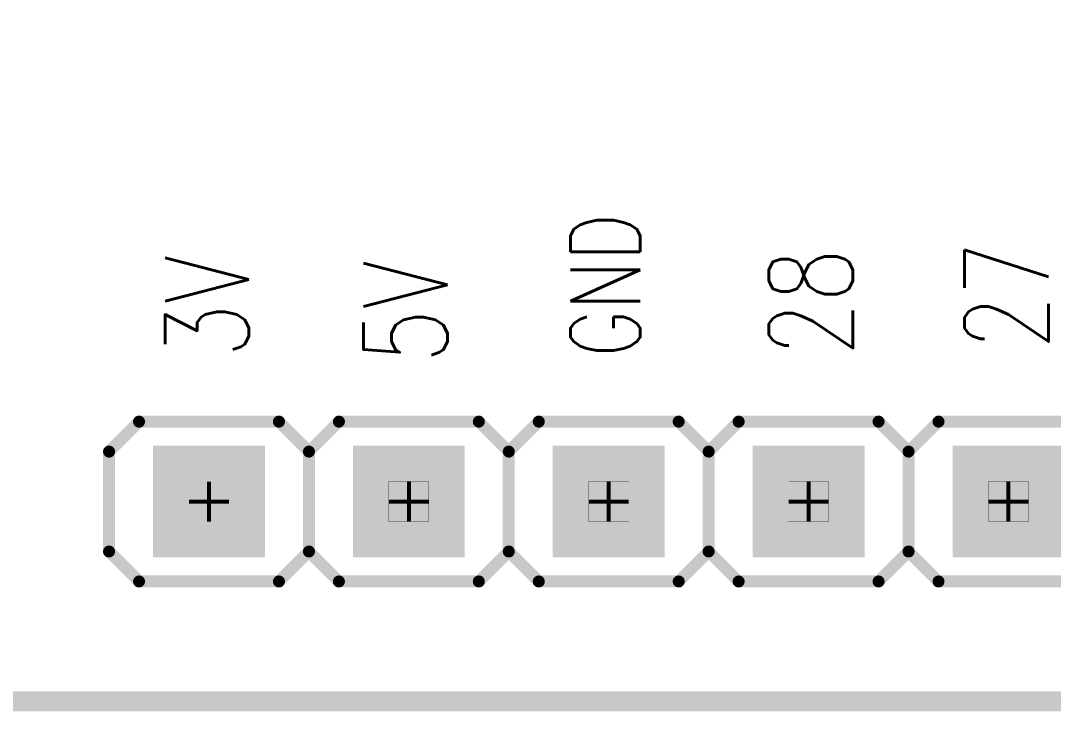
# Model space of a CAD drawing. Extents: x -3 to 111, y -1 to 54.
# Drawn here: x 68.22 to 81.34, y -0.13 to 8.65 of the extents above; entities that cross this region are included whole.
import ezdxf

# ---------------------------------------------------------------- set-up
doc = ezdxf.new("R2010")
doc.units = 0
for name, color, linetype in [('BOARD_OUTLINE_00', 254, 'CONTINUOUS'), ('DRIL_PLTE_THRU_01', 176, 'CONTINUOUS'), ('DRIL_PLTE_THRU_02', 23, 'CONTINUOUS'), ('DRIL_PLTE_THRU_03', 6, 'CONTINUOUS'), ('DRIL_PLTE_THRU_04', 176, 'CONTINUOUS'), ('DRIL_SYMBOL', 254, 'CONTINUOUS'), ('PADS_BOT', 254, 'CONTINUOUS'), ('PADS_INNER', 254, 'CONTINUOUS'), ('PADS_TOP', 254, 'CONTINUOUS'), ('PART_TOP_2DLINE_00', 254, 'CONTINUOUS'), ('PART_TOP_COPPER_126', 254, 'CONTINUOUS'), ('TEXT_126', 2, 'CONTINUOUS')]:
    doc.layers.add(name, color=color, linetype=linetype)
doc.styles.add('W0$1524', font='simplex', dxfattribs={"width": 0.75})

# ---------------------------------------------------------------- blocks, each defined once
blk = doc.blocks.new('BOARD_1')
at = {"layer": 'BOARD_OUTLINE_00', "const_width": 0.254}
blk.add_lwpolyline([(22.209, 77.724, 0.414214), (21.209, 76.724), (21.209, 25.384, 0.414214), (22.209, 24.384), (128.905, 24.384, 0.414214), (129.921, 25.384), (129.921, 76.724, 0.406566), (128.905, 77.724)], format="xyb", close=True, dxfattribs=at)
blk = doc.blocks.new('SMOOTH_0$1524')
at = {"const_width": 0.0762}
blk.add_lwpolyline([(-0.0381, 0, 1), (0.0381, 0, 1)], format="xyb", close=True, dxfattribs=at)
blk = doc.blocks.new('SMOOTH_0$00254')
at = {"const_width": 0.00127}
blk.add_lwpolyline([(-0.001, 0, 1), (0.001, 0, 1)], format="xyb", close=True, dxfattribs=at)
blk = doc.blocks.new('PART_BODY_TOP_212')
at = {"layer": 'PART_TOP_2DLINE_00', "const_width": 0.152}
for points in [[(3.81, -0.635), (3.429, -1.016), (1.651, -1.016), (1.27, -0.635), (1.27, 0.635), (0.889, 1.016), (-0.889, 1.016), (-1.27, 0.635), (-1.27, -0.635), (-1.651, -1.016), (-3.429, -1.016), (-3.81, -0.635)], [(1.27, 0.635), (1.651, 1.016), (3.429, 1.016), (3.81, 0.635)], [(6.35, 0.635), (5.969, 1.016), (4.191, 1.016), (3.81, 0.635), (3.81, -0.635), (4.191, -1.016), (5.969, -1.016), (6.35, -0.635)], [(1.27, -0.635), (0.889, -1.016), (-0.889, -1.016), (-1.27, -0.635)]]:
    blk.add_lwpolyline(points, dxfattribs=at)
for points in [[(6.35, 0.635), (6.35, -0.635), (6.731, -1.016), (8.509, -1.016), (8.89, -0.635), (8.89, 0.635), (8.509, 1.016), (6.731, 1.016)], [(8.89, 0.635), (8.89, -0.635), (9.271, -1.016), (11.049, -1.016), (11.43, -0.635), (11.43, 0.635), (11.049, 1.016), (9.271, 1.016)]]:
    blk.add_lwpolyline(points, close=True, dxfattribs=at)
at = {"layer": 'PART_TOP_COPPER_126', "const_width": 0.00254}
for points in [[(-0.254, -0.254), (0.254, -0.254), (0.254, 0.254), (-0.254, 0.254)], [(2.286, -0.254), (2.794, -0.254), (2.794, 0.254), (2.286, 0.254)], [(4.826, -0.254), (5.334, -0.254), (5.334, 0.254), (4.826, 0.254)], [(7.366, -0.254), (7.874, -0.254), (7.874, 0.254), (7.366, 0.254)]]:
    blk.add_lwpolyline(points, close=True, dxfattribs=at)
at = {"layer": 'PART_TOP_2DLINE_00'}
for p in [(0.889, 1.016), (1.651, 1.016), (3.429, 1.016), (4.191, 1.016), (5.969, 1.016), (6.731, 1.016), (8.509, 1.016), (9.271, 1.016), (11.049, 1.016), (1.27, 0.635), (1.27, 0.635), (3.81, 0.635), (3.81, 0.635), (6.35, 0.635), (6.35, 0.635), (8.89, 0.635), (8.89, 0.635), (11.43, 0.635), (1.27, -0.635), (1.27, -0.635), (3.81, -0.635), (3.81, -0.635), (6.35, -0.635), (6.35, -0.635), (8.89, -0.635), (8.89, -0.635), (11.43, -0.635), (0.889, -1.016), (1.651, -1.016), (3.429, -1.016), (4.191, -1.016), (5.969, -1.016), (6.731, -1.016), (8.509, -1.016), (9.271, -1.016), (11.049, -1.016)]:
    blk.add_blockref('SMOOTH_0$1524', p, dxfattribs=at)
at = {"layer": 'PART_TOP_COPPER_126'}
for p in [(-0.254, 0.254), (0.254, 0.254), (2.286, 0.254), (2.794, 0.254), (4.826, 0.254), (5.334, 0.254), (7.366, 0.254), (7.874, 0.254), (-0.254, -0.254), (0.254, -0.254), (2.286, -0.254), (2.794, -0.254), (4.826, -0.254), (5.334, -0.254), (7.366, -0.254), (7.874, -0.254)]:
    blk.add_blockref('SMOOTH_0$00254', p, dxfattribs=at)
blk = doc.blocks.new('DRIL_SYMBOL_0$8500006667')
at = {"layer": 'DRIL_SYMBOL', "const_width": 0.0508}
for points in [[(0, -0.254), (0, 0.254)], [(-0.254, 0), (0.254, 0)]]:
    blk.add_lwpolyline(points, dxfattribs=at)
blk = doc.blocks.new('DRIL_HOLE_0$8500006667')
at = {"const_width": 0.425}
blk.add_lwpolyline([(-0.2125, 0, 1), (0.2125, 0, 1)], format="xyb", close=True, dxfattribs=at)
blk.add_blockref('DRIL_SYMBOL_0$8500006667', (0, 0))
blk = doc.blocks.new('PAD_28')
at = {"const_width": 1.4224}
blk.add_lwpolyline([(-0.7112, 0), (0.7112, 0)], dxfattribs=at)
blk = doc.blocks.new('STK_TOP_29')
at = {"layer": 'DRIL_PLTE_THRU_01'}
blk.add_blockref('DRIL_HOLE_0$8500006667', (0, 0), dxfattribs=at)
at = {"layer": 'DRIL_PLTE_THRU_02'}
blk.add_blockref('DRIL_HOLE_0$8500006667', (0, 0), dxfattribs=at)
at = {"layer": 'DRIL_PLTE_THRU_03'}
blk.add_blockref('DRIL_HOLE_0$8500006667', (0, 0), dxfattribs=at)
at = {"layer": 'DRIL_PLTE_THRU_04'}
blk.add_blockref('DRIL_HOLE_0$8500006667', (0, 0), dxfattribs=at)
at = {"layer": 'PADS_BOT', "rotation": 90}
blk.add_blockref('PAD_28', (0, 0), dxfattribs=at)
at = {"layer": 'PADS_INNER', "rotation": 90}
blk.add_blockref('PAD_28', (0, 0), dxfattribs=at)
at = {"layer": 'PADS_TOP', "rotation": 90}
blk.add_blockref('PAD_28', (0, 0), dxfattribs=at)
blk = doc.blocks.new('SYM_TOP_67')
for name, p in [('STK_TOP_29', (0, 0)), ('STK_TOP_29', (2.54, 0)), ('STK_TOP_29', (5.08, 0)), ('STK_TOP_29', (7.62, 0)), ('STK_TOP_29', (10.16, 0)), ('PART_BODY_TOP_212', (0, 0))]:
    blk.add_blockref(name, p)
blk = doc.blocks.new('PART_TOP_335')
blk.add_blockref('SYM_TOP_67', (0, 0))

msp = doc.modelspace()

# ---------------------------------------------------------------- block references
msp.add_blockref('BOARD_1', (-21.209, -24.384))
at = {"rotation": 180}
msp.add_blockref('PART_TOP_335', (80.772, 2.54), dxfattribs=at)

# ---------------------------------------------------------------- texts
at = {"layer": 'TEXT_126', "style": 'W0$1524', "width": 0.75}
for s, height, p in [('GND', 0.889, (76.093, 4.373)), ('28', 1.0668, (78.795, 4.387)), ('27', 1.0668, (81.28, 4.47)), ('3V', 1.0668, (71.12, 4.369)), ('5V', 1.0668, (73.643, 4.3))]:
    msp.add_text(s, height=height, rotation=90, dxfattribs=at).set_placement(p)

doc.saveas('drawing.dxf')
